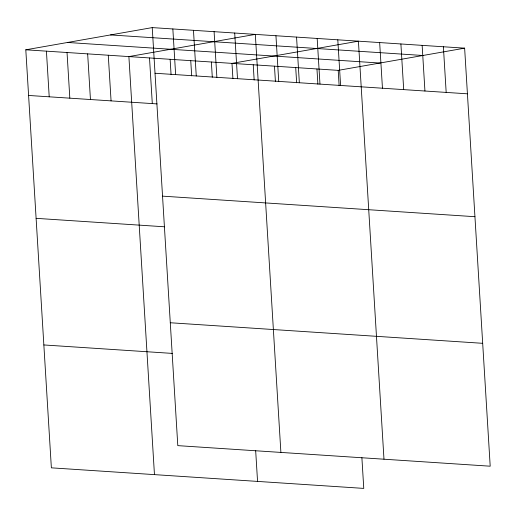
<?xml version="1.0" encoding="UTF-8"?>
<svg xmlns="http://www.w3.org/2000/svg" width="516" height="516" viewBox="0 0 516 516"><rect width="100%" height="100%" fill="white"/><g stroke="black" fill="none" stroke-linecap="round" stroke-linejoin="round"><path stroke-width="0.77" d="M361.89 457.679L363.767 488.4L51.368 467.838L25.8 49.8L152.233 27.6L464.632 48.162L490.2 466.2L177.801 445.637L152.233 27.6M25.8 49.8L338.199 70.363L464.632 48.162M110.508 34.927L422.907 55.489M67.525 42.473L379.924 63.036M155.026 73.253L467.425 93.815M28.593 95.454L157.064 103.909M162.54 196.145L474.939 216.701M36.107 218.339L164.578 226.795M170.286 322.752L482.686 343.314M43.854 344.952L172.318 353.408M443.386 46.763L446.179 92.416M422.146 45.363L424.939 91.016M400.9 43.97L403.693 89.623M379.66 42.57L382.453 88.223M383.981 459.208L358.414 41.17L231.987 63.371L232.916 78.587M337.799 39.816L340.592 85.469M338.199 70.363L339.128 85.579M317.179 38.455L319.972 84.108M316.959 68.963L317.888 84.179M296.558 37.1L299.351 82.754M295.713 67.564L296.642 82.786M275.944 35.746L278.737 81.399M274.473 66.171L275.402 81.386M280.891 452.422L255.323 34.385L128.89 56.586L154.458 474.623M253.227 64.771L254.156 79.986M234.703 33.03L237.495 78.684M255.672 450.687L257.555 481.409M214.088 31.676L216.881 77.323M211.367 62.017L212.295 77.232M193.468 30.315L196.261 75.968M190.746 60.656L191.681 75.878M172.847 28.96L175.64 74.614M170.132 59.301L171.06 74.517M149.511 57.947L152.304 103.593M108.276 55.231L111.069 100.884M87.656 53.87L90.448 99.524M67.035 52.516L69.828 98.169M46.421 51.161L49.213 96.814"/></g></svg>
